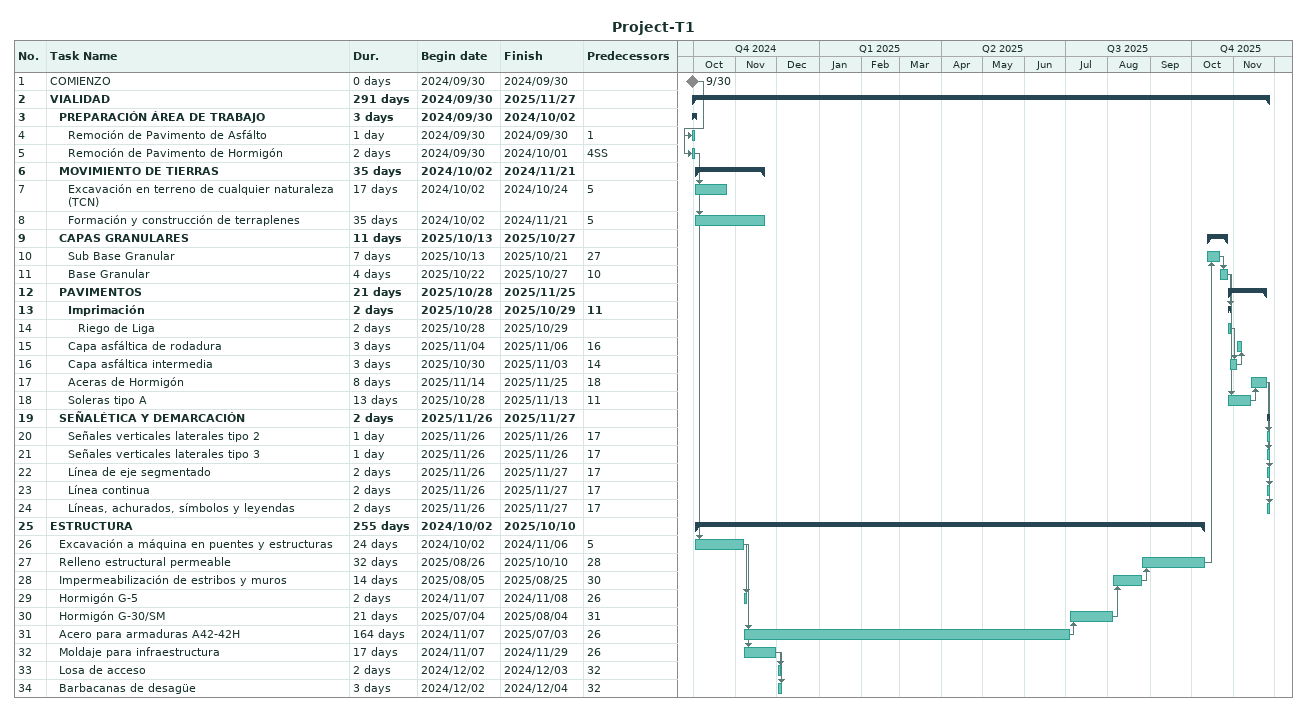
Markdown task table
Project-T1

| ID | Level | Task | Duration | Start | Finish | Predecessors |
|---|---|---|---|---|---|---|
| 1 | 1 | COMIENZO | 0d | 2024-09-30 | 2024-09-30 |  |
| 2 | 1 | **VIALIDAD** | 291d | 2024-09-30 | 2025-11-27 |  |
| 3 | 2 | **PREPARACIÓN ÁREA DE TRABAJO** | 3d | 2024-09-30 | 2024-10-02 |  |
| 4 | 3 | Remoción de Pavimento de Asfálto | 1d | 2024-09-30 | 2024-09-30 | 1 |
| 5 | 3 | Remoción de Pavimento de Hormigón | 2d | 2024-09-30 | 2024-10-01 | 4SS |
| 6 | 2 | **MOVIMIENTO DE TIERRAS** | 35d | 2024-10-02 | 2024-11-21 |  |
| 7 | 3 | Excavación en terreno de cualquier naturaleza (TCN) | 17d | 2024-10-02 | 2024-10-24 | 5 |
| 8 | 3 | Formación y construcción de terraplenes | 35d | 2024-10-02 | 2024-11-21 | 5 |
| 9 | 2 | **CAPAS GRANULARES** | 11d | 2025-10-13 | 2025-10-27 |  |
| 10 | 3 | Sub Base Granular | 7d | 2025-10-13 | 2025-10-21 | 27 |
| 11 | 3 | Base Granular | 4d | 2025-10-22 | 2025-10-27 | 10 |
| 12 | 2 | **PAVIMENTOS** | 21d | 2025-10-28 | 2025-11-25 |  |
| 13 | 3 | **Imprimación** | 2d | 2025-10-28 | 2025-10-29 | 11 |
| 14 | 4 | Riego de Liga | 2d | 2025-10-28 | 2025-10-29 |  |
| 15 | 3 | Capa asfáltica de rodadura | 3d | 2025-11-04 | 2025-11-06 | 16 |
| 16 | 3 | Capa asfáltica intermedia | 3d | 2025-10-30 | 2025-11-03 | 14 |
| 17 | 3 | Aceras de Hormigón | 8d | 2025-11-14 | 2025-11-25 | 18 |
| 18 | 3 | Soleras tipo A | 13d | 2025-10-28 | 2025-11-13 | 11 |
| 19 | 2 | **SEÑALÉTICA Y DEMARCACIÓN** | 2d | 2025-11-26 | 2025-11-27 |  |
| 20 | 3 | Señales verticales laterales tipo 2 | 1d | 2025-11-26 | 2025-11-26 | 17 |
| 21 | 3 | Señales verticales laterales tipo 3 | 1d | 2025-11-26 | 2025-11-26 | 17 |
| 22 | 3 | Línea de eje segmentado | 2d | 2025-11-26 | 2025-11-27 | 17 |
| 23 | 3 | Línea continua | 2d | 2025-11-26 | 2025-11-27 | 17 |
| 24 | 3 | Líneas, achurados, símbolos y leyendas | 2d | 2025-11-26 | 2025-11-27 | 17 |
| 25 | 1 | **ESTRUCTURA** | 255d | 2024-10-02 | 2025-10-10 |  |
| 26 | 2 | Excavación a máquina en puentes y estructuras | 24d | 2024-10-02 | 2024-11-06 | 5 |
| 27 | 2 | Relleno estructural permeable | 32d | 2025-08-26 | 2025-10-10 | 28 |
| 28 | 2 | Impermeabilización de estribos y muros | 14d | 2025-08-05 | 2025-08-25 | 30 |
| 29 | 2 | Hormigón G-5 | 2d | 2024-11-07 | 2024-11-08 | 26 |
| 30 | 2 | Hormigón G-30/SM | 21d | 2025-07-04 | 2025-08-04 | 31 |
| 31 | 2 | Acero para armaduras A42-42H | 164d | 2024-11-07 | 2025-07-03 | 26 |
| 32 | 2 | Moldaje para infraestructura | 17d | 2024-11-07 | 2024-11-29 | 26 |
| 33 | 2 | Losa de acceso | 2d | 2024-12-02 | 2024-12-03 | 32 |
| 34 | 2 | Barbacanas de desagüe | 3d | 2024-12-02 | 2024-12-04 | 32 |
